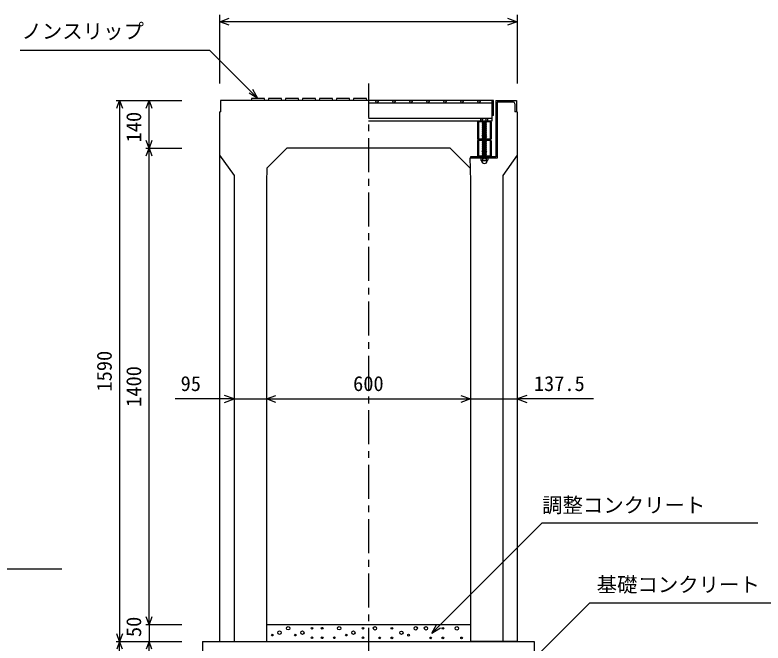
# Model space of a CAD drawing. Units: millimetres, scale not verified. Extents: x -16800 to 16800, y -5940 to 5940.
# Drawn here: x 7242 to 9442, y -1821 to 25 of the extents above; entities that cross this region are included whole.
import ezdxf
from ezdxf.enums import TextEntityAlignment as Align

# ---------------------------------------------------------------- set-up
doc = ezdxf.new("R2010")
doc.units = ezdxf.units.MM
doc.header["$LTSCALE"] = 20
doc.linetypes.add('CHAIN1', pattern=[8, 5, -1, 1, -1])
doc.linetypes.add('DOTTED', pattern=[1.75, 0.25, -1.5])
for name, color, linetype, lineweight in [('0-0_DIM', 7, 'Continuous', 25), ('0-2_HATCH', 6, 'Continuous', 25), ('0-5_OUTLINE', 3, 'Continuous', 25)]:
    doc.layers.add(name, color=color, linetype=linetype, lineweight=lineweight)
doc.styles.add('ＭＳ ゴシック', font='')
doc.styles.get('ＭＳ ゴシック').set_extended_font_data('MS Gothic')

msp = doc.modelspace()

# ---------------------------------------------------------------- linework, layer by layer
at = {"layer": '0-0_DIM'}
for p, q in [((7844.28, 25.08), (7844.28, -176.66)), ((8719.28, 25.08), (8719.28, -176.66)), ((8719.28, 5.08), (7844.28, 5.08)), ((7257.68, -77.95), (7814.57, -77.95)), ((7956.78, -220.16), (7814.57, -77.95)), ((7956.78, -220.16), (7941.78, -194.18)), ((7956.78, -220.16), (7930.8, -205.16)), ((7540.08, -226.66), (7733.41, -226.66)), ((7550.08, -226.66), (7550.08, -1816.66)), ((7636.75, -366.66), (7636.75, -226.66)), ((7626.75, -366.66), (7733.41, -366.66)), ((7636.75, -1766.66), (7636.75, -366.66)), ((7886.78, -1103.44), (7713.71, -1103.44)), ((7886.78, -1103.44), (7981.78, -1103.44)), ((7981.78, -1103.44), (8581.78, -1103.44)), ((8581.78, -1103.44), (8719.28, -1103.44)), ((8943.32, -1103.44), (8719.28, -1103.44)), ((8468.1, -1791.66), (8792.57, -1467.2)), ((8792.57, -1467.2), (9426.92, -1467.2)), ((6732.94, -1603.01), (7379.81, -1603.01)), ((8932.94, -1703.01), (8769.28, -1866.66)), ((8932.94, -1703.01), (9579.81, -1703.01)), ((7626.75, -1766.66), (7733.41, -1766.66)), ((7636.75, -1766.66), (7636.75, -1816.66)), ((8468.1, -1791.66), (8483.1, -1765.68)), ((8468.1, -1791.66), (8494.08, -1776.66)), ((7540.08, -1816.66), (7733.41, -1816.66)), ((7550.08, -1916.66), (7550.08, -1816.66)), ((7636.75, -1866.66), (7636.75, -1816.66))]:
    msp.add_line(p, q, dxfattribs=at)
at = {"layer": '0-0_DIM', "linetype": 'CHAIN1'}
msp.add_line((8281.78, -176.66), (8281.78, -2116.66), dxfattribs=at)
at = {"layer": '0-0_DIM'}
for points in [[(7872.51, -5.18), (7844.32, 5.08), (7872.51, 15.34)], [(8691.13, 15.34), (8719.32, 5.08), (8691.13, -5.18)], [(7541.87, -249.21), (7550.08, -226.66), (7558.29, -249.21)], [(7628.54, -249.21), (7636.75, -226.66), (7644.96, -249.21)], [(7644.96, -344.11), (7636.75, -366.66), (7628.54, -344.11)], [(7628.54, -389.21), (7636.75, -366.66), (7644.96, -389.21)], [(7858.59, -1113.7), (7886.78, -1103.44), (7858.59, -1093.18)], [(8009.97, -1113.7), (7981.78, -1103.44), (8009.97, -1093.18)], [(8553.59, -1093.18), (8581.78, -1103.44), (8553.59, -1113.7)], [(8747.47, -1093.18), (8719.28, -1103.44), (8747.47, -1113.7)], [(7644.96, -1744.11), (7636.75, -1766.66), (7628.54, -1744.11)], [(7558.29, -1794.11), (7550.08, -1816.66), (7541.87, -1794.11)], [(7558.29, -1839.21), (7550.08, -1816.66), (7541.87, -1839.21)], [(7644.96, -1839.21), (7636.75, -1816.66), (7628.54, -1839.21)]]:
    msp.add_lwpolyline(points, dxfattribs=at)
at = {"layer": '0-2_HATCH'}
for p, q in [((7976.78, -226.66), (7975.78, -220.16)), ((8026.78, -226.66), (8025.78, -220.16)), ((8076.78, -226.66), (8075.78, -220.16)), ((8126.78, -226.66), (8125.78, -220.16)), ((8176.78, -226.66), (8175.78, -220.16)), ((8226.78, -226.66), (8225.78, -220.16)), ((8276.78, -226.66), (8275.78, -220.16)), ((8649.28, -226.66), (8281.78, -226.66)), ((8644.78, -233.66), (8281.78, -233.66)), ((8644.78, -226.66), (8644.78, -286.66)), ((8649.28, -270.66), (8649.28, -226.66)), ((8656.28, -226.66), (8656.28, -391.66)), ((8660.78, -231.16), (8660.78, -396.16)), ((8708.28, -231.16), (8660.78, -231.16)), ((8712.78, -235.66), (8712.78, -259.66)), ((8717.28, -259.66), (8712.78, -259.66)), ((8613.6, -279.66), (8281.78, -279.66)), ((8614.28, -279.16), (8612.28, -280.66)), ((8612.28, -286.66), (8612.28, -280.66)), ((8612.61, -280.39), (8614.28, -279.16)), ((8631.28, -279.16), (8614.28, -279.16)), ((8617.28, -286.66), (8617.28, -280.66)), ((8628.28, -286.66), (8628.28, -280.66)), ((8632.96, -280.39), (8631.28, -279.16)), ((8644.78, -279.66), (8631.97, -279.66)), ((8633.28, -286.66), (8633.28, -280.66)), ((8649.28, -270.66), (8644.78, -270.66)), ((8644.78, -286.66), (8281.78, -286.66)), ((8602.78, -289.66), (8602.78, -338.66)), ((8639.78, -286.66), (8605.78, -286.66)), ((8633.28, -286.66), (8612.28, -286.66)), ((8616.28, -286.66), (8629.28, -286.66)), ((8616.28, -287.66), (8617.28, -286.66)), ((8617.28, -288.66), (8616.28, -287.66)), ((8629.28, -288.66), (8616.28, -289.66)), ((8616.28, -289.66), (8617.28, -288.66)), ((8617.28, -290.66), (8616.28, -289.66)), ((8616.28, -291.66), (8617.28, -290.66)), ((8629.28, -290.66), (8616.28, -291.66)), ((8617.28, -292.66), (8616.28, -291.66)), ((8616.28, -293.66), (8617.28, -292.66)), ((8629.28, -292.66), (8616.28, -293.66)), ((8617.28, -294.66), (8616.28, -293.66)), ((8616.28, -295.66), (8617.28, -294.66)), ((8629.28, -294.66), (8616.28, -295.66)), ((8617.28, -296.66), (8616.28, -295.66)), ((8616.28, -297.66), (8617.28, -296.66)), ((8629.28, -296.66), (8616.28, -297.66)), ((8617.28, -298.66), (8616.28, -297.66)), ((8629.28, -298.66), (8616.28, -299.66)), ((8616.28, -299.66), (8617.28, -298.66)), ((8629.28, -300.66), (8616.28, -301.66)), ((8617.28, -302.66), (8616.28, -301.66)), ((8629.28, -302.66), (8616.28, -303.66)), ((8616.28, -303.66), (8617.28, -302.66)), ((8617.28, -304.66), (8616.28, -303.66)), ((8629.28, -304.66), (8616.28, -305.66)), ((8616.28, -305.66), (8617.28, -304.66)), ((8617.28, -306.66), (8616.28, -305.66)), ((8629.28, -306.66), (8616.28, -307.66)), ((8616.28, -307.66), (8617.28, -306.66)), ((8617.28, -308.66), (8616.28, -307.66)), ((8628.28, -287.66), (8629.28, -286.66)), ((8629.28, -288.66), (8628.28, -287.66)), ((8628.28, -291.66), (8629.28, -290.66)), ((8629.28, -292.66), (8628.28, -291.66)), ((8628.28, -293.66), (8629.28, -292.66)), ((8629.28, -294.66), (8628.28, -293.66)), ((8628.28, -295.66), (8629.28, -294.66)), ((8629.28, -296.66), (8628.28, -295.66)), ((8628.28, -299.66), (8629.28, -298.66)), ((8629.28, -300.66), (8628.28, -299.66)), ((8628.28, -301.66), (8629.28, -300.66)), ((8629.28, -302.66), (8628.28, -301.66)), ((8628.28, -303.66), (8629.28, -302.66)), ((8628.28, -303.66), (8629.28, -304.66)), ((8628.28, -305.66), (8629.28, -304.66)), ((8628.28, -305.66), (8629.28, -306.66)), ((8628.28, -307.66), (8629.28, -306.66)), ((8628.28, -307.66), (8629.28, -308.66)), ((8642.78, -289.66), (8642.78, -338.66)), ((8629.28, -308.66), (8616.28, -309.66)), ((8616.28, -309.66), (8617.28, -308.66)), ((8617.28, -310.66), (8616.28, -309.66)), ((8629.28, -310.66), (8616.28, -311.66)), ((8616.28, -311.66), (8617.28, -310.66)), ((8617.28, -312.66), (8616.28, -311.66)), ((8629.28, -312.66), (8616.28, -313.66)), ((8616.28, -313.66), (8617.28, -312.66)), ((8617.28, -314.66), (8616.28, -313.66)), ((8629.28, -314.66), (8616.28, -315.66)), ((8616.28, -315.66), (8617.28, -314.66)), ((8617.28, -316.66), (8616.28, -315.66)), ((8629.28, -316.66), (8616.28, -317.66)), ((8616.28, -317.66), (8617.28, -316.66)), ((8617.28, -318.66), (8616.28, -317.66)), ((8629.28, -318.66), (8616.28, -319.66)), ((8616.28, -319.66), (8617.28, -318.66)), ((8617.28, -320.66), (8616.28, -319.66)), ((8629.28, -320.66), (8616.28, -321.66)), ((8616.28, -321.66), (8617.28, -320.66)), ((8617.28, -322.66), (8616.28, -321.66)), ((8629.28, -322.66), (8616.28, -323.66)), ((8616.28, -323.66), (8617.28, -322.66)), ((8617.28, -324.66), (8616.28, -323.66)), ((8629.28, -324.66), (8616.28, -325.66)), ((8616.28, -325.66), (8617.28, -324.66)), ((8617.28, -326.66), (8616.28, -325.66)), ((8629.28, -326.66), (8616.28, -327.66)), ((8616.28, -327.66), (8617.28, -326.66)), ((8617.28, -328.66), (8616.28, -327.66)), ((8629.29, -328.66), (8616.28, -329.66)), ((8616.28, -329.66), (8617.28, -328.66)), ((8617.28, -330.66), (8616.28, -329.66)), ((8628.28, -309.66), (8629.28, -308.66)), ((8628.28, -309.66), (8629.28, -310.66)), ((8628.28, -311.66), (8629.28, -310.66)), ((8628.28, -311.66), (8629.28, -312.66)), ((8628.28, -313.66), (8629.28, -312.66)), ((8628.28, -313.66), (8629.28, -314.66)), ((8628.28, -315.66), (8629.28, -314.66)), ((8628.28, -315.66), (8629.28, -316.66)), ((8628.28, -317.66), (8629.28, -316.66)), ((8628.28, -317.66), (8629.28, -318.66)), ((8628.28, -319.66), (8629.28, -318.66)), ((8628.28, -319.66), (8629.28, -320.66)), ((8628.28, -321.66), (8629.28, -320.66)), ((8628.28, -321.66), (8629.28, -322.66)), ((8628.28, -323.66), (8629.28, -322.66)), ((8628.28, -323.66), (8629.28, -324.66)), ((8628.28, -325.66), (8629.28, -324.66)), ((8628.28, -325.66), (8629.29, -326.66)), ((8628.28, -327.66), (8629.28, -326.66)), ((8628.28, -327.66), (8629.29, -328.66)), ((8628.28, -329.66), (8629.29, -328.66)), ((8628.29, -329.66), (8629.29, -330.66)), ((8602.78, -344.66), (8602.78, -388.66)), ((8639.78, -341.66), (8605.78, -341.66)), ((8639.78, -341.66), (8605.78, -341.66)), ((8629.29, -330.66), (8616.29, -331.66)), ((8616.29, -331.66), (8617.29, -330.66)), ((8617.29, -332.66), (8616.29, -331.66)), ((8629.29, -332.66), (8616.29, -333.66)), ((8616.29, -333.66), (8617.29, -332.66)), ((8617.29, -334.66), (8616.29, -333.66)), ((8629.29, -334.67), (8616.29, -335.67)), ((8616.29, -335.67), (8617.29, -334.67)), ((8617.29, -336.67), (8616.29, -335.67)), ((8629.29, -336.67), (8616.29, -337.67)), ((8616.29, -337.67), (8617.29, -336.67)), ((8617.29, -338.67), (8616.29, -337.67)), ((8629.29, -344.67), (8616.29, -345.67)), ((8616.29, -345.67), (8617.29, -344.67)), ((8617.29, -346.67), (8616.29, -345.67)), ((8629.29, -346.67), (8616.29, -347.67)), ((8616.29, -347.67), (8617.29, -346.67)), ((8617.29, -348.67), (8616.29, -347.67)), ((8629.3, -338.67), (8616.3, -339.67)), ((8616.3, -339.67), (8617.3, -338.67)), ((8617.3, -340.67), (8616.3, -339.67)), ((8616.3, -341.67), (8617.3, -340.67)), ((8617.3, -342.67), (8616.3, -341.67)), ((8616.3, -343.67), (8617.3, -342.67)), ((8617.3, -344.67), (8616.3, -343.67)), ((8629.3, -348.67), (8616.3, -349.67)), ((8616.3, -349.67), (8617.3, -348.67)), ((8617.3, -350.67), (8616.3, -349.67)), ((8629.3, -350.67), (8616.3, -351.67)), ((8616.3, -351.67), (8617.3, -350.67)), ((8617.3, -352.67), (8616.3, -351.67)), ((8628.29, -331.66), (8629.29, -330.66)), ((8628.29, -331.66), (8629.29, -332.66)), ((8628.29, -333.66), (8629.29, -332.66)), ((8628.29, -333.66), (8629.29, -334.67)), ((8628.29, -335.67), (8629.29, -334.67)), ((8628.29, -335.67), (8629.29, -336.67)), ((8628.29, -337.67), (8629.29, -336.67)), ((8628.29, -337.67), (8629.3, -338.67)), ((8628.29, -345.67), (8629.29, -344.67)), ((8628.29, -345.67), (8629.3, -346.67)), ((8628.29, -347.67), (8629.29, -346.67)), ((8628.29, -347.67), (8629.3, -348.67)), ((8628.3, -339.67), (8629.3, -338.67)), ((8628.3, -339.67), (8629.3, -340.67)), ((8628.3, -341.67), (8629.3, -340.67)), ((8628.3, -341.67), (8629.3, -342.67)), ((8628.3, -343.67), (8629.3, -342.67)), ((8628.3, -343.67), (8629.3, -344.68)), ((8628.3, -349.67), (8629.3, -348.67)), ((8628.3, -349.67), (8629.3, -350.67)), ((8628.3, -351.67), (8629.3, -350.67)), ((8628.3, -351.67), (8629.3, -352.67)), ((8642.78, -344.66), (8642.78, -388.66)), ((8629.3, -352.67), (8616.3, -353.67)), ((8616.3, -353.67), (8617.3, -352.67)), ((8617.3, -354.67), (8616.3, -353.67)), ((8629.3, -354.67), (8616.3, -355.67)), ((8616.3, -355.67), (8617.3, -354.67)), ((8617.3, -356.67), (8616.3, -355.67)), ((8629.31, -356.68), (8616.31, -357.68)), ((8616.31, -357.68), (8617.31, -356.68)), ((8617.31, -358.68), (8616.31, -357.68)), ((8629.31, -358.68), (8616.31, -359.68)), ((8616.31, -359.68), (8617.31, -358.68)), ((8617.31, -360.68), (8616.31, -359.68)), ((8629.31, -360.68), (8616.31, -361.68)), ((8616.31, -361.68), (8617.31, -360.68)), ((8617.31, -362.68), (8616.31, -361.68)), ((8629.31, -362.68), (8616.31, -363.68)), ((8616.31, -363.68), (8617.31, -362.68)), ((8617.31, -364.68), (8616.31, -363.68)), ((8629.32, -364.68), (8616.32, -365.68)), ((8616.32, -365.68), (8617.32, -364.68)), ((8617.32, -366.68), (8616.32, -365.68)), ((8629.32, -366.69), (8616.32, -367.69)), ((8616.32, -367.69), (8617.32, -366.69)), ((8617.32, -368.69), (8616.32, -367.69)), ((8629.32, -368.69), (8616.32, -369.69)), ((8616.32, -369.69), (8617.32, -368.69)), ((8617.32, -370.69), (8616.32, -369.69)), ((8629.32, -370.69), (8616.32, -371.69)), ((8616.32, -371.69), (8617.32, -370.69)), ((8617.32, -372.69), (8616.32, -371.69)), ((8629.33, -372.69), (8616.33, -373.69)), ((8616.33, -373.69), (8617.33, -372.69)), ((8617.33, -374.69), (8616.33, -373.69)), ((8628.3, -353.67), (8629.3, -352.67)), ((8628.3, -353.67), (8629.3, -354.68)), ((8628.3, -355.68), (8629.3, -354.68)), ((8628.3, -355.68), (8629.31, -356.68)), ((8628.31, -357.68), (8629.31, -356.68)), ((8628.31, -357.68), (8629.31, -358.68)), ((8628.31, -359.68), (8629.31, -358.68)), ((8628.31, -359.68), (8629.31, -360.68)), ((8628.31, -361.68), (8629.31, -360.68)), ((8628.31, -361.68), (8629.31, -362.68)), ((8628.31, -363.68), (8629.31, -362.68)), ((8628.31, -363.68), (8629.32, -364.69)), ((8628.32, -365.69), (8629.32, -364.69)), ((8628.32, -365.69), (8629.32, -366.69)), ((8628.32, -367.69), (8629.32, -366.69)), ((8628.32, -367.69), (8629.32, -368.69)), ((8628.32, -369.69), (8629.32, -368.69)), ((8628.32, -369.69), (8629.32, -370.69)), ((8628.32, -371.69), (8629.32, -370.69)), ((8628.32, -371.69), (8629.33, -372.69)), ((8628.33, -373.69), (8629.33, -372.69)), ((8628.33, -373.69), (8629.33, -374.7)), ((8582.28, -391.66), (8582.28, -396.16)), ((8656.28, -391.66), (8582.28, -391.66)), ((8639.78, -391.66), (8605.78, -391.66)), ((8616.33, -375.69), (8617.33, -374.69)), ((8629.33, -374.7), (8616.33, -375.7)), ((8617.33, -376.69), (8616.33, -375.7)), ((8629.33, -376.7), (8616.33, -377.7)), ((8616.33, -377.7), (8617.33, -376.7)), ((8617.33, -378.7), (8616.33, -377.7)), ((8629.33, -378.7), (8616.33, -379.7)), ((8616.33, -379.7), (8617.33, -378.7)), ((8617.33, -380.7), (8616.33, -379.7)), ((8629.34, -380.7), (8616.34, -381.7)), ((8616.34, -381.7), (8617.34, -380.7)), ((8617.34, -382.7), (8616.34, -381.7)), ((8629.34, -382.7), (8616.34, -383.7)), ((8616.34, -383.7), (8617.34, -382.7)), ((8617.34, -384.7), (8616.34, -383.7)), ((8616.34, -385.7), (8617.34, -384.7)), ((8629.34, -384.71), (8616.34, -385.71)), ((8617.34, -386.71), (8616.34, -385.71)), ((8629.34, -386.71), (8616.34, -387.71)), ((8616.34, -387.71), (8617.34, -386.71)), ((8617.34, -388.71), (8616.34, -387.71)), ((8629.35, -388.71), (8616.35, -389.71)), ((8616.35, -389.71), (8617.35, -388.71)), ((8617.35, -390.71), (8616.35, -389.71)), ((8616.35, -391.71), (8617.35, -390.71)), ((8617.35, -392.71), (8616.35, -391.71)), ((8616.35, -393.71), (8617.35, -392.71)), ((8617.35, -394.71), (8616.35, -393.71)), ((8616.35, -395.72), (8617.35, -394.72)), ((8616.8, -396.16), (8616.35, -395.72)), ((8628.33, -375.7), (8629.33, -374.7)), ((8628.33, -375.7), (8629.33, -376.7)), ((8628.33, -377.7), (8629.33, -376.7)), ((8628.33, -377.7), (8629.33, -378.7)), ((8628.33, -379.7), (8629.33, -378.7)), ((8628.33, -379.7), (8629.34, -380.7)), ((8628.34, -381.7), (8629.34, -380.7)), ((8628.34, -381.7), (8629.34, -382.7)), ((8628.34, -383.7), (8629.34, -382.7)), ((8628.34, -383.7), (8629.34, -384.71)), ((8628.34, -385.71), (8629.34, -384.71)), ((8628.34, -385.71), (8629.34, -386.71)), ((8628.34, -387.71), (8629.34, -386.71)), ((8628.34, -387.71), (8629.35, -388.71)), ((8628.35, -389.71), (8629.35, -388.71)), ((8628.35, -389.71), (8629.35, -390.71)), ((8628.35, -391.71), (8629.35, -390.71)), ((8628.35, -391.71), (8629.35, -392.71)), ((8628.35, -393.71), (8629.35, -392.71)), ((8628.35, -393.71), (8629.35, -394.72)), ((8628.35, -395.72), (8629.35, -394.72)), ((8628.35, -395.72), (8628.8, -396.16)), ((8660.78, -396.16), (8580.02, -396.16)), ((8580.02, -396.16), (8580.76, -425.64)), ((8613.44, -396.16), (8612.58, -396.81)), ((8612.58, -396.81), (8612.58, -401.99)), ((8614.27, -402.96), (8612.58, -401.99)), ((8632.12, -396.16), (8613.44, -396.16)), ((8614.27, -403.29), (8614.27, -402.96)), ((8631.3, -402.96), (8614.27, -402.96)), ((8631.3, -403.29), (8614.27, -403.29)), ((8617.68, -396.81), (8617.68, -401.99)), ((8627.89, -396.81), (8627.89, -401.99)), ((8631.3, -402.96), (8632.99, -401.99)), ((8631.3, -403.29), (8631.3, -402.96)), ((8632.12, -396.16), (8632.99, -396.81)), ((8632.99, -396.81), (8632.99, -401.99))]:
    msp.add_line(p, q, dxfattribs=at)
at = {"layer": '0-2_HATCH', "linetype": 'DOTTED'}
for p, q in [((8629.28, -286.66), (8616.28, -287.66)), ((8629.3, -340.67), (8616.3, -341.67)), ((8629.3, -342.67), (8616.3, -343.67)), ((8629.35, -390.71), (8616.35, -391.71)), ((8629.35, -392.71), (8616.35, -393.71)), ((8629.35, -394.72), (8616.35, -395.72)), ((8616.8, -396.16), (8628.8, -396.16))]:
    msp.add_line(p, q, dxfattribs=at)
at = {"layer": '0-2_HATCH'}
for points in [[(7975.78, -220.16), (7937.78, -220.16), (7936.78, -226.66)], [(8025.78, -220.16), (7987.78, -220.16), (7986.78, -226.66)], [(8075.78, -220.16), (8037.78, -220.16), (8036.78, -226.66)], [(8125.78, -220.16), (8087.78, -220.16), (8086.78, -226.66)], [(8175.78, -220.16), (8137.78, -220.16), (8136.78, -226.66)], [(8225.78, -220.16), (8187.78, -220.16), (8186.78, -226.66)], [(8275.78, -220.16), (8237.78, -220.16), (8236.78, -226.66)], [(8616.28, -301.66), (8617.28, -300.66), (8616.28, -299.66)], [(8629.28, -290.66), (8628.28, -289.66), (8629.28, -288.66)], [(8629.28, -298.66), (8628.28, -297.66), (8629.28, -296.66)]]:
    msp.add_lwpolyline(points, dxfattribs=at)
for points in [[(8605.08, -288.96), (8605.08, -339.36), (8640.48, -339.36), (8640.48, -288.96)], [(8605.08, -343.96), (8605.08, -389.36), (8640.48, -389.36), (8640.48, -343.96)]]:
    msp.add_lwpolyline(points, close=True, dxfattribs=at)
for centre, radius in [((8306.78, -230.16), 3.5), ((8356.78, -230.16), 3.5), ((8406.78, -230.16), 3.5), ((8456.78, -230.16), 3.5), ((8506.78, -230.16), 3.5), ((8556.78, -230.16), 3.5), ((8606.78, -230.16), 3.5), ((8045.66, -1777.35), 5), ((8115.75, -1777.35), 2.5), ((8145.75, -1777.35), 2.5), ((8195.66, -1777.35), 5), ((8265.75, -1777.35), 2.5), ((8300.92, -1777.63), 5), ((8350.82, -1777.63), 2.5), ((8420.92, -1777.63), 5), ((8450.92, -1777.63), 5), ((8500.82, -1777.63), 2.5), ((8541.72, -1777.63), 5), ((7999.15, -1797.48), 2.5), ((8020.17, -1790.48), 5), ((8066.69, -1797.48), 2.5), ((8087.71, -1790.48), 5), ((8115.75, -1805.36), 2.5), ((8145.75, -1805.36), 2.5), ((8181.64, -1805.36), 2.5), ((8216.69, -1797.48), 2.5), ((8237.71, -1790.48), 5), ((8265.75, -1805.36), 2.5), ((8314.94, -1805.65), 2.5), ((8350.82, -1805.65), 2.5), ((8378.86, -1790.76), 5), ((8399.89, -1797.77), 2.5), ((8464.94, -1805.65), 2.5), ((8500.82, -1805.65), 2.5), ((8555.74, -1805.65), 2.5)]:
    msp.add_circle(centre, radius, dxfattribs=at)
for centre, radius, start, end in [((8708.28, -235.66), 4.5, 0, 90), ((8614.78, -283.29), 3.62, 46.39563, 133.60437), ((8622.78, -295.29), 15.62, 69.39075, 110.60925), ((8630.78, -283.29), 3.62, 46.39563, 133.60437), ((8605.78, -289.66), 3, 90, 180), ((8639.78, -289.66), 3, 0, 90), ((8605.78, -338.66), 3, 180, 270), ((8605.78, -344.66), 3, 90, 180), ((8639.78, -338.66), 3, 270, 0), ((8639.78, -344.66), 3, 0, 90), ((8605.78, -388.66), 3, 180, 270), ((8639.78, -388.66), 3, 270, 0), ((8615.13, -401.51), 5.35, 61.49832, 118.50684), ((8615.13, -397.29), 5.35, 241.49843, 298.50089), ((8622.78, -403.29), 8.19, 180, 359.99995), ((8622.78, -416.58), 20.42, 75.52621, 104.47362), ((8622.78, -382.22), 20.42, 255.52638, 284.47374), ((8630.44, -401.51), 5.35, 61.49231, 118.50169), ((8630.44, -397.29), 5.35, 241.49989, 298.5)]:
    msp.add_arc(centre, radius, start, end, dxfattribs=at)
at = {"layer": '0-5_OUTLINE'}
for p, q in [((8281.78, -226.66), (7846.28, -226.66)), ((7846.28, -226.66), (7846.28, -259.66)), ((8656.28, -226.66), (8717.28, -226.66)), ((8717.28, -226.66), (8717.28, -259.66)), ((7844.28, -259.66), (7846.28, -259.66)), ((7844.28, -259.66), (7844.28, -1816.66)), ((8719.28, -259.66), (8717.28, -259.66)), ((8719.28, -259.66), (8719.28, -1816.66)), ((8521.78, -366.66), (8041.78, -366.66)), ((8521.78, -366.66), (8580.76, -425.64)), ((7844.28, -386.66), (7886.78, -446.66)), ((8719.28, -386.66), (8676.78, -446.66)), ((8580.76, -425.64), (8581.78, -466.66)), ((7886.78, -446.66), (7886.78, -1816.66)), ((8676.78, -446.66), (8676.78, -1816.66)), ((7981.78, -466.66), (7981.78, -1816.66)), ((8581.78, -466.66), (8581.78, -1816.66)), ((7981.78, -1766.66), (8581.78, -1766.66)), ((7794.28, -1816.66), (7794.28, -1916.66)), ((7794.28, -1816.66), (8769.28, -1816.66)), ((7844.28, -1816.66), (7981.78, -1816.66)), ((8719.28, -1816.66), (8581.78, -1816.66)), ((8769.28, -1816.66), (8769.28, -1916.66))]:
    msp.add_line(p, q, dxfattribs=at)
msp.add_lwpolyline([(8041.78, -366.66), (7982.81, -425.64), (7981.78, -466.66)], dxfattribs=at)

# ---------------------------------------------------------------- texts
at = {"layer": '0-0_DIM', "style": 'ＭＳ ゴシック'}
for s, p in [('ノンスリップ', (7261.53, -57.77)), ('95', (7729.43, -1093.44)), ('600', (8236.78, -1093.44)), ('137.5', (8768.32, -1093.44)), ('調整コンクリート', (8792.57, -1450.77)), ('基礎コンクリート', (8952.94, -1684.27))]:
    msp.add_text(s, height=43.99, dxfattribs=at).set_placement(p, align=Align.BOTTOM_LEFT)
for s, p in [('140', (7626.75, -349.41)), ('1590', (7540.08, -1081.66)), ('1400', (7626.75, -1126.66)), ('50', (7626.75, -1803.33))]:
    msp.add_text(s, height=43.99, rotation=90, dxfattribs=at).set_placement(p, align=Align.BOTTOM_LEFT)

doc.saveas('drawing.dxf')
